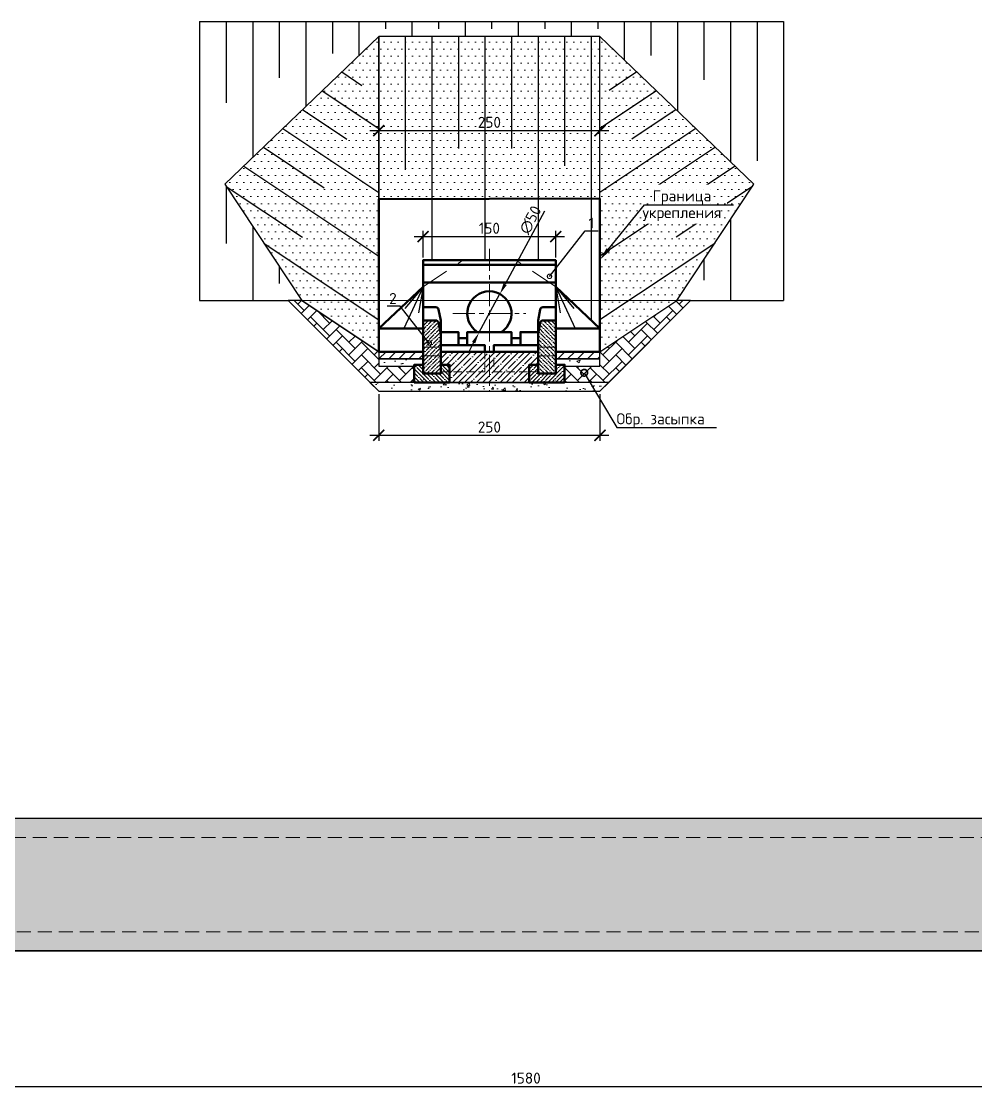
# Model space of a CAD drawing. Header units: millimetres. Extents: x -3202496 to 4385296, y -544754 to -321270.
# Drawn here: x 545174 to 555958, y -466672 to -454567 of the extents above; entities that cross this region are included whole.
import ezdxf
from ezdxf import colors
from ezdxf.entities.mleader import LeaderData, LeaderLine
from ezdxf.math import Vec2, Vec3

# ---------------------------------------------------------------- set-up
doc = ezdxf.new("R2010")
doc.units = ezdxf.units.MM
doc.header["$PDSIZE"] = 1
doc.linetypes.add('CENTER', pattern=[16, 10, -2, 2, -2])
doc.linetypes.add('HIDDEN', pattern=[9.525, 6.35, -3.175])
doc.layers.get('0').update_dxf_attribs({"lineweight": 0})
doc.layers.get('Defpoints').update_dxf_attribs({"color": 3})
for name, color, linetype, lineweight in [('ГП_искусств сооруж-я_второстепенные', 7, 'Continuous', 25), ('ГП_искусств сооруж-я_выноски', 7, 'Continuous', 15), ('ГП_искусств сооруж-я_невидимые', 7, 'HIDDEN', 18), ('ГП_искусств сооруж-я_оси', 7, 'CENTER', 13), ('ГП_искусств сооруж-я_основная конструкция', 7, 'Continuous', 50), ('ГП_искусств сооруж-я_основная конструкция 0.3мм', 7, 'Continuous', 30), ('ГП_искусств сооруж-я_размеры', 7, 'Continuous', 15), ('ГП_искусств сооруж-я_штриховка', 7, 'Continuous', 9)]:
    doc.layers.add(name, color=color, linetype=linetype, lineweight=lineweight)
doc.layers.add('ГП_искусств сооруж-я_Откос', color=7, linetype='Continuous')
doc.layers.add('помощь', color=1, linetype='Continuous', lineweight=0, plot=False)
doc.styles.add('ISOCPEUR', font='isocpeur.ttf')
doc.dimstyles.new('SPDS-ISOCUP', dxfattribs={"dimscale": 10, "dimtxt": 2.5, "dimasz": 2.5, "dimexe": 1.25, "dimexo": 0.625, "dimtad": 1, "dimdec": 0, "dimrnd": 0.001, "dimtxsty": 'ISOCPEUR', "dimblk": 'ARCHTICK', "dimcen": 2.5, "dimdle": 2, "dimadec": 0, "dimazin": 2, "dimtfac": 0.75, "dimtdec": 0, "dimtmove": 1, "dimatfit": 3, "dimfxl": 1, "dimtolj": 1, "dimarcsym": 1})

# ---------------------------------------------------------------- blocks, each defined once
blk = doc.blocks.new('_DotSmall')
at = {"color": 0, "linetype": 'ByBlock', "lineweight": 80, "const_width": 0.5}
blk.add_lwpolyline([(-0.0625, 0, 1), (0.0625, 0, 1)], format="xyb", close=True, dxfattribs=at)
blk = doc.blocks.new('_ArchTick')
at = {"color": 0, "linetype": 'ByBlock', "lineweight": 30, "const_width": 0.15}
blk.add_lwpolyline([(-0.5, -0.5), (0.5, 0.5)], dxfattribs=at)
blk = doc.blocks.new('*D151')
at = {"layer": 'Defpoints', "color": 0, "ltscale": 10, "transparency": 16777216}
for p in [(542977, -465072), (558777, -465072), (558777, -466603)]:
    blk.add_point(p, dxfattribs=at)
at = {"layer": 'ГП_искусств сооруж-я_размеры', "color": 0, "lineweight": -2, "ltscale": 10, "transparency": 16777216}
for p, q in [((542977, -465103), (542977, -466666)), ((558777, -465103), (558777, -466666)), ((542877, -466603), (558877, -466603))]:
    blk.add_line(p, q, dxfattribs=at)
at = {"layer": 'ГП_искусств сооруж-я_размеры', "color": 0, "lineweight": -2, "ltscale": 10, "transparency": 16777216, "xscale": 125, "yscale": 125, "zscale": 125, "rotation": 180}
blk.add_blockref('_ArchTick', (542977, -466603), dxfattribs=at)
at = {"layer": 'ГП_искусств сооруж-я_размеры', "color": 0, "lineweight": -2, "ltscale": 10, "transparency": 16777216, "xscale": 125, "yscale": 125, "zscale": 125}
blk.add_blockref('_ArchTick', (558777, -466603), dxfattribs=at)
at = {"layer": 'ГП_искусств сооруж-я_размеры', "color": 0, "ltscale": 10, "transparency": 16777216, "insert": (550877, -466509), "char_height": 125, "attachment_point": 5, "style": 'ISOCPEUR', "bg_fill": 3, "box_fill_scale": 1.1, "bg_fill_color": 9, "bg_fill_true_color": 13158600, "bg_fill_transparency": 0}
blk.add_mtext('\\A1;1580', dxfattribs=at)
blk = doc.blocks.new('*D152')
at = {"layer": 'Defpoints', "color": 0, "ltscale": 10, "transparency": 16777216}
for p in [(558777, -463572), (559102, -463572), (543977, -465072)]:
    blk.add_point(p, dxfattribs=at)
at = {"layer": 'ГП_искусств сооруж-я_размеры', "color": 0, "lineweight": -2, "ltscale": 10, "transparency": 16777216}
for p, q in [((559102, -465172), (559102, -463472)), ((558808, -463572), (559165, -463572)), ((544008, -465072), (559165, -465072))]:
    blk.add_line(p, q, dxfattribs=at)
at = {"layer": 'ГП_искусств сооруж-я_размеры', "color": 0, "lineweight": -2, "ltscale": 10, "transparency": 16777216, "xscale": 125, "yscale": 125, "zscale": 125}
for p, rotation in [((559102, -463572), 90), ((559102, -465072), 270)]:
    blk.add_blockref('_ArchTick', p, dxfattribs=dict(at, rotation=rotation))
at = {"layer": 'ГП_искусств сооруж-я_размеры', "color": 0, "ltscale": 10, "transparency": 16777216, "insert": (559008, -464322), "char_height": 125, "attachment_point": 5, "rotation": 90, "style": 'ISOCPEUR', "bg_fill": 3, "box_fill_scale": 1.1, "bg_fill_color": 9, "bg_fill_true_color": 13158600, "bg_fill_transparency": 0}
blk.add_mtext('\\A1;150', dxfattribs=at)
blk = doc.blocks.new('11321')
at = {"layer": 'ГП_искусств сооруж-я_штриховка'}
h = blk.add_hatch(dxfattribs=at)
h.set_pattern_fill('ANSI36', color=256, scale=10, angle=90, style=0)
edge = h.paths.add_edge_path()
edge.add_line((-100, 550), (-75, 676))
edge.add_arc((-45, 670), 30, 90, 168.6901, ccw=False)
edge.add_line((-45, 700), (100, 700))
edge.add_line((100, 700), (100, 670))
edge.add_line((100, 670), (100, 550))
edge.add_line((100, 550), (100, 100))
edge.add_line((100, 100), (-100, 100))
edge.add_line((-100, 100), (-100, 550))
h = blk.add_hatch(dxfattribs=at)
h.set_pattern_fill('ANSI35', color=256, scale=10, style=0)
h.set_pattern_definition([(45, (-173910.785, -119788.98), (-44.90128, 44.90128), []), (45, (-173865.883, -119788.98), (-44.90128, 44.90128), [79.375, -15.875, 0, -15.875])])
h.paths.add_polyline_path([(200, 0), (200, 100), (200, 200), (100, 200), (100, 100), (-100, 100), (-100, 200), (-200, 200), (-200, 100), (-200, 0), (-100, 0), (100, 0)])
at = {"layer": 'ГП_искусств сооруж-я_основная конструкция', "ltscale": 10}
blk.add_lwpolyline([(-100, 550), (-75, 676, -0.357511), (-45, 700), (100, 700), (100, 670), (100, 550), (100, 100), (-100, 100)], format="xyb", close=True, dxfattribs=at)
blk.add_lwpolyline([(-100, 100), (-100, 200), (-200, 200), (-200, 100), (-200, 0), (-100, 0), (100, 0), (200, 0), (200, 100), (200, 200), (100, 200), (100, 100), (-100, 100)], close=True, dxfattribs=at)
at = {"layer": 'помощь', "ltscale": 10}
for points in [[(100, 400), (-100, 400)], [(100, 300), (-100, 300)]]:
    blk.add_lwpolyline(points, dxfattribs=at)
blk = doc.blocks.new('*D157')
at = {"layer": 'Defpoints', "color": 0, "ltscale": 10, "transparency": 16777216}
for p in [(551213, -456998), (549713, -457267), (551213, -457267)]:
    blk.add_point(p, dxfattribs=at)
at = {"layer": 'ГП_искусств сооруж-я_размеры', "color": 0, "lineweight": -2, "ltscale": 10, "transparency": 16777216}
for p, q in [((549713, -457236), (549713, -456935)), ((551213, -457236), (551213, -456935)), ((549613, -456998), (551313, -456998))]:
    blk.add_line(p, q, dxfattribs=at)
at = {"layer": 'ГП_искусств сооруж-я_размеры', "color": 0, "lineweight": -2, "ltscale": 10, "transparency": 16777216, "xscale": 125, "yscale": 125, "zscale": 125, "rotation": 180}
blk.add_blockref('_ArchTick', (549713, -456998), dxfattribs=at)
at = {"layer": 'ГП_искусств сооруж-я_размеры', "color": 0, "lineweight": -2, "ltscale": 10, "transparency": 16777216, "xscale": 125, "yscale": 125, "zscale": 125}
blk.add_blockref('_ArchTick', (551213, -456998), dxfattribs=at)
at = {"layer": 'ГП_искусств сооруж-я_размеры', "color": 0, "ltscale": 10, "transparency": 16777216, "insert": (550463, -456904), "char_height": 125, "attachment_point": 5, "style": 'ISOCPEUR', "bg_fill": 3, "box_fill_scale": 1.1, "bg_fill_color": 9, "bg_fill_true_color": 13158600, "bg_fill_transparency": 0}
blk.add_mtext('\\A1;150', dxfattribs=at)
blk = doc.blocks.new('*D158')
at = {"layer": 'Defpoints', "color": 0, "ltscale": 10, "transparency": 16777216}
for p in [(550582, -457647), (550344, -458087)]:
    blk.add_point(p, dxfattribs=at)
at = {"layer": 'ГП_искусств сооруж-я_выноски', "color": 0, "lineweight": -2, "ltscale": 10, "transparency": 16777216}
for p, q in [((551086, -456711), (550641, -457537)), ((550344, -458087), (550582, -457647)), ((550285, -458197), (550226, -458307))]:
    blk.add_line(p, q, dxfattribs=at)
at = {"layer": 'ГП_искусств сооруж-я_выноски', "color": 0, "ltscale": 10, "transparency": 16777216}
for points in [[(550623, -457527), (550659, -457547), (550582, -457647)], [(550267, -458187), (550303, -458207), (550344, -458087)]]:
    blk.add_solid(points, dxfattribs=at)
at = {"layer": 'ГП_искусств сооруж-я_выноски', "color": 0, "ltscale": 10, "transparency": 16777216, "insert": (550927, -456810), "char_height": 125, "attachment_point": 5, "rotation": 61.6576, "style": 'ISOCPEUR', "bg_fill": 3, "box_fill_scale": 1.1, "bg_fill_color": 9, "bg_fill_true_color": 13158600, "bg_fill_transparency": 0}
blk.add_mtext('\\A1;∅50', dxfattribs=at)
blk = doc.blocks.new('*D159')
at = {"layer": 'Defpoints', "color": 0, "ltscale": 10, "transparency": 16777216}
for p in [(551713, -455801), (549213, -456574), (551713, -457062)]:
    blk.add_point(p, dxfattribs=at)
at = {"layer": 'ГП_искусств сооруж-я_размеры', "color": 0, "lineweight": -2, "ltscale": 10, "transparency": 16777216}
for p, q in [((549213, -456543), (549213, -455739)), ((551713, -457031), (551713, -455739)), ((549113, -455801), (551813, -455801))]:
    blk.add_line(p, q, dxfattribs=at)
at = {"layer": 'ГП_искусств сооруж-я_размеры', "color": 0, "lineweight": -2, "ltscale": 10, "transparency": 16777216, "xscale": 125, "yscale": 125, "zscale": 125, "rotation": 180}
blk.add_blockref('_ArchTick', (549213, -455801), dxfattribs=at)
at = {"layer": 'ГП_искусств сооруж-я_размеры', "color": 0, "lineweight": -2, "ltscale": 10, "transparency": 16777216, "xscale": 125, "yscale": 125, "zscale": 125}
blk.add_blockref('_ArchTick', (551713, -455801), dxfattribs=at)
at = {"layer": 'ГП_искусств сооруж-я_размеры', "color": 0, "ltscale": 10, "transparency": 16777216, "insert": (550463, -455707), "char_height": 125, "attachment_point": 5, "style": 'ISOCPEUR', "bg_fill": 3, "box_fill_scale": 1.1, "bg_fill_color": 9, "bg_fill_true_color": 13158600, "bg_fill_transparency": 0}
blk.add_mtext('\\A1;250', dxfattribs=at)
blk = doc.blocks.new('*D165')
at = {"layer": 'Defpoints', "color": 0, "ltscale": 50, "transparency": 16777216}
for p in [(549213, -458747), (551713, -458747), (551713, -459244)]:
    blk.add_point(p, dxfattribs=at)
at = {"layer": 'ГП_искусств сооруж-я_размеры', "color": 0, "lineweight": -2, "ltscale": 50, "transparency": 16777216}
for p, q in [((549213, -458778), (549213, -459307)), ((551713, -458778), (551713, -459307)), ((549113, -459244), (551813, -459244))]:
    blk.add_line(p, q, dxfattribs=at)
at = {"layer": 'ГП_искусств сооруж-я_размеры', "color": 0, "lineweight": -2, "ltscale": 50, "transparency": 16777216, "xscale": 125, "yscale": 125, "zscale": 125, "rotation": 180}
blk.add_blockref('_ArchTick', (549213, -459244), dxfattribs=at)
at = {"layer": 'ГП_искусств сооруж-я_размеры', "color": 0, "lineweight": -2, "ltscale": 50, "transparency": 16777216, "xscale": 125, "yscale": 125, "zscale": 125}
blk.add_blockref('_ArchTick', (551713, -459244), dxfattribs=at)
at = {"layer": 'ГП_искусств сооруж-я_размеры', "color": 0, "ltscale": 50, "transparency": 16777216, "insert": (550463, -459151), "char_height": 125, "attachment_point": 5, "style": 'ISOCPEUR'}
blk.add_mtext('\\A1;250', dxfattribs=at)
blk = doc.blocks.new('*U177', base_point=(549213, -460787))
at = {"layer": 'ГП_искусств сооруж-я_Откос', "color": 0, "linetype": 'ByBlock', "lineweight": -2}
for p, q in [((549213, -460787), (549213, -464087)), ((549513, -460787), (549513, -462296)), ((549813, -460787), (549813, -463317)), ((550113, -460787), (550113, -462052)), ((550413, -460787), (550413, -463317)), ((550713, -460787), (550713, -462052)), ((551013, -460787), (551013, -463317)), ((551313, -460787), (551313, -462249)), ((551613, -460787), (551613, -463993))]:
    blk.add_line(p, q, dxfattribs=at)

msp = doc.modelspace()

# ---------------------------------------------------------------- hatches: boundary and pattern name
at = {"layer": 'ГП_искусств сооруж-я_штриховка', "ltscale": 50}
h = msp.add_hatch(dxfattribs=at)
h.set_pattern_fill('ANSI35', color=256, scale=15)
h.set_pattern_definition([(45, (-1383470.235, 919260.2), (-67.351921, 67.351921), []), (45, (-1383402.88, 919260.2), (-67.351921, 67.351921), [119.0625, -23.8125, 0, -23.8125])])
h.paths.add_polyline_path([(551013.06, -458301.77), (549913.06, -458301.77), (549913.06, -458446.77), (550013.06, -458446.77), (550013.06, -458646.77), (550913.06, -458646.77), (550913.06, -458446.77), (551013.06, -458446.77)])
at = {"layer": 'ГП_искусств сооруж-я_штриховка', "ltscale": 10}
h = msp.add_hatch(dxfattribs=at)
h.set_pattern_fill('AR-CONC', color=256, scale=2)
h.set_pattern_definition([(50, (0, 6050.38), (364.36934, -31.87817), [38.1, -419.1]), (355, (0, 6050.4), (-70.48684, 382.1137), [30.48, -335.28117]), (100.451445, (30.36, 6047.73), (293.8825, 350.2355), [32.38002, -356.18049]), (46.1842, (0, 6152), (542.15808, -84.08466), [57.15, -628.65]), (96.63556, (45.2, 6145), (474.80827, 494.85225), [48.57005, -534.2712]), (351.18415, (0, 6152), (474.80827, 494.85225), [45.71993, -502.91946]), (21, (50.8, 6126.58), (303.22878, -204.5304), [38.1, -419.1]), (326, (50.8, 6126.6), (123.60406, 368.37593), [30.48, -335.28]), (71.451445, (76.07, 6109.54), (426.83284, 163.84554), [32.38002, -356.17988]), (37.5, (0, 6050.38), (6.177207, 169.110078), [0, -331.216, 0, -340.36, 0, -336.55]), (7.5, (0, 6050.38), (133.639325, 200.36115), [0, -194.056, 0, -323.596, 0, -128.27]), (327.5, (-113.28, 6050.38), (271.18119, -11.457488), [0, -127, 0, -396.24, 0, -525.78]), (317.5, (-164.08, 6050.38), (296.25836, 50.85298), [0, -165.1, 0, -263.144, 0, -373.38])])
h.paths.add_polyline_path([(549713.06, -458381.23), (549213.06, -458381.23), (549213.06, -458461.23), (549613.06, -458461.23), (549613.06, -458446.77), (549713.06, -458446.77)])
h.paths.add_polyline_path([(551713.06, -458381.23), (551213.06, -458381.23), (551213.06, -458446.77), (551313.06, -458446.77), (551313.06, -458461.23), (551713.06, -458461.23)])
h = msp.add_hatch(dxfattribs=at)
h.set_pattern_fill('AR-CONC', color=256, scale=1.5)
h.set_pattern_definition([(50, (549393.06, -458626.77), (273.277, -23.909), [28.575, -314.325]), (355, (549393.06, -458626.77), (-52.865, 286.585), [22.86, -251.46]), (100.451, (549415.83, -458628.77), (220.412, 262.677), [24.285, -267.135]), (46.184, (549393.06, -458550.57), (406.62, -63.063), [42.86, -471.49]), (96.636, (549426.94, -458555.83), (356.106, 371.14), [36.43, -400.703]), (351.184, (549393.06, -458550.57), (356.106, 371.14), [34.29, -377.19]), (21, (549431.16, -458569.62), (227.422, -153.398), [28.575, -314.325]), (326, (549431.16, -458569.62), (92.703, 276.282), [22.86, -251.46]), (71.451, (549450.1, -458582.4), (320.125, 122.884), [24.285, -267.135]), (37.5, (549393.06, -458626.775), (4.633, 126.8326), [0, -248.412, 0, -255.27, 0, -252.4125]), (7.5, (549393.06, -458626.77), (100.2295, 150.271), [0, -145.542, 0, -242.697, 0, -96.2025]), (327.5, (549308.09, -458626.77), (203.386, -8.593), [0, -95.25, 0, -297.18, 0, -394.335]), (317.5, (549270, -458626.77), (222.194, 38.14), [0, -123.825, 0, -197.358, 0, -280.035])])
h.paths.add_polyline_path([(549113.11, -458646.77), (549213.06, -458746.77), (551713.06, -458746.77), (551813, -458646.77)])
at = {"layer": 'ГП_искусств сооруж-я_штриховка', "ltscale": 1000}
h = msp.add_hatch(dxfattribs=at)
h.set_pattern_fill('GRAVEL', color=256, scale=25, angle=360, style=0)
h.set_pattern_definition([(228.0127875, (-840363.47, -2380524.88), (-5080.0000004, -5714.9999996), [85.43036, -8457.62091]), (184.969741, (-840420.62, -2380588.382), (7619.999997, 635.00003617), [146.60118, -14513.51222]), (132.5104471, (-840566.67, -2380601.082), (6350.0000027, -6984.99999756), [103.37038, -10233.6807]), (267.273689, (-840814.32, -2380759.832), (635.00000133, 12699.99999993), [133.50113, -13216.60936]), (292.8336542, (-840820.67, -2380893.182), (-3175.00000027, 7619.9999999), [130.90842, -12959.95194]), (357.273689, (-840769.87, -2381013.832), (-12699.99999993, 635.00000133), [133.50113, -13216.60936]), (37.6942405, (-840636.52, -2381020.182), (-8254.99999963, -6350.00000048), [176.54841, -17478.27883]), (72.2553284, (-840496.82, -2380912.232), (4445.0000012, 13969.99999962), [166.67988, -16501.31415]), (121.4295656, (-840446.02, -2380753.482), (-5080.00000072, 8254.99999956), [133.95325, -13261.38642]), (175.2363583, (-840515.87, -2380639.18), (6984.9999999, -635.0000011), [152.92832, -7493.48424]), (222.3974378, (-840668.27, -2380626.482), (-7619.99999976, -6985.00000027), [197.76948, -19579.19313]), (138.8140748, (-840185.67, -2380766.18), (-4444.9999997, 3810.0000003), [67.50113, -6682.64146]), (171.4692344, (-840236.47, -2380721.732), (8255.00000022, -1269.99999856), [128.4205, -12713.65975]), (225, (-840363.47, -2380702.7), (-3e-13, -635), [89.80234, -808.22328]), (203.1985905, (-840407.92, -2380626.48), (3175, 1269.9999998), [48.36033, -4787.6556]), (291.8014095, (-840452.37, -2380645.53), (-635, 1905), [68.3914, -3351.18825]), (30.9637565, (-840426.97, -2380709.03), (1905, 1270), [111.07991, -3591.57454]), (161.565051, (-840331.72, -2380651.88), (1270, -635), [80.32178, -1927.72453]), (16.3895403, (-840820.67, -2380645.532), (6350, 1905), [112.522, -11139.70667]), (70.346176, (-840712.72, -2380613.78), (-2540.0000002, -6984.9999999), [94.39973, -9345.55392]), (293.1985905, (-840331.72, -2380524.88), (-1269.9999998, 3175), [96.72003, -4739.2959]), (343.6104597, (-840293.62, -2380613.782), (-6350.00000013, 1904.99999956), [112.522, -11139.70667]), (339.4439548, (-840820.67, -2381039.23), (-3175, 1270), [108.5088, -5316.93358]), (294.7751406, (-840719.07, -2381077.33), (-3175.0000038, 6984.9999983), [90.91803, -9000.89835]), (66.8014095, (-840325.37, -2381159.88), (1269.9999998, 3175), [96.72003, -4739.2959]), (17.3540246, (-840287.27, -2381070.982), (-8254.99999984, -2540.00000053), [106.44568, -10538.094]), (69.4439548, (-840636.52, -2381159.88), (-1270, -3175), [54.2544, -5371.18798]), (101.3099325, (-840363.47, -2381159.88), (-635, 2540), [32.37865, -3205.49874]), (165.9637565, (-840369.82, -2381128.13), (1905, -635), [130.90842, -2487.26365]), (186.009006, (-840496.82, -2381096.382), (6349.99999997, 635.00000033), [121.31675, -12010.34122]), (303.6900675, (-840426.97, -2380766.18), (-635, 1270), [91.58097, -2197.94409]), (353.1572266, (-840376.17, -2380842.382), (10795.00000007, -1269.99999943), [159.88919, -15829.00227]), (60.945396, (-840217.42, -2380861.43), (-2540, -4445), [65.37706, -6472.34808]), (90, (-840185.7, -2380804.3), (-635, 635), [38.1, -596.9]), (120.2564372, (-840509.52, -2381077.33), (2539.9999997, -4445.0000002), [88.21674, -8733.4852]), (48.0127875, (-840553.97, -2381001.13), (5080.0000004, 5714.9999996), [170.86072, -8372.19055]), (360, (-840439.7, -2380874.13), (635, 635), [165.1, -469.9]), (325.3048465, (-840274.57, -2380874.13), (6350.0000024, -4444.99999656), [100.40239, -9939.82918]), (254.054604, (-840192.02, -2380931.28), (-635, -2540), [92.45727, -4530.41251]), (207.6459754, (-840217.42, -2381020.182), (-12065.00000044, -6349.99999916), [150.53627, -14903.1161]), (175.4260787, (-840350.77, -2381090.032), (-8255, 635), [159.25736, -15766.46161])])
h.paths.add_polyline_path([(542976.92, -465072.04), (542976.92, -463572.04), (558776.92, -463572.04), (558776.92, -465072.04)])

# ---------------------------------------------------------------- linework, layer by layer
at = {"layer": 'ГП_искусств сооруж-я_второстепенные', "ltscale": 10}
for points in [[(549213.06, -456574.4), (549213.06, -454736.77)], [(551713.06, -456566.77), (551713.06, -454736.77)], [(548343.06, -457721.23), (548188.06, -457721.23), (549213.06, -458746.77), (551713.06, -458746.77), (552738.06, -457721.23), (552583.06, -457721.23)], [(549713.06, -458301.23), (549213.06, -458301.23), (548343.06, -457721.23)], [(551213.06, -458301.23), (551713.06, -458301.23), (552583.06, -457721.23)], [(549716.6, -458616.77), (549713.06, -458616.43)], [(551209.51, -458616.77), (551213.06, -458616.43)]]:
    msp.add_lwpolyline(points, dxfattribs=at)
for points in [[(549713.06, -458301.23), (549213.06, -458301.23), (549213.06, -458381.23), (549713.06, -458381.23)], [(551713.06, -458301.23), (551213.06, -458301.23), (551213.06, -458381.23), (551713.06, -458381.23)], [(549713.06, -458381.23), (549213.06, -458381.23), (549213.06, -458461.23), (549613.06, -458461.23), (549613.06, -458446.77), (549713.06, -458446.77)], [(551713.06, -458381.23), (551213.06, -458381.23), (551213.06, -458446.77), (551313.06, -458446.77), (551313.06, -458461.23), (551713.06, -458461.23)], [(549113.11, -458646.77), (549213.06, -458746.77), (551713.06, -458746.77), (551813, -458646.77)]]:
    msp.add_lwpolyline(points, close=True, dxfattribs=at)
at = {"layer": 'ГП_искусств сооруж-я_выноски'}
for points in [[(549213.06, -458301.23), (548343.06, -457721.23)], [(552738.06, -457721.23), (551813, -458646.77)]]:
    msp.add_lwpolyline(points, dxfattribs=at)
at = {"layer": 'ГП_искусств сооруж-я_невидимые', "ltscale": 50}
for points in [[(549713.06, -457566.77), (550163.06, -457266.77)], [(551213.06, -457566.77), (550763.06, -457266.77)]]:
    msp.add_lwpolyline(points, dxfattribs=at)
at = {"layer": 'ГП_искусств сооруж-я_невидимые', "ltscale": 25, "elevation": 0.01}
msp.add_lwpolyline([(542976.92, -464854.34), (558559.23, -464854.34), (558559.23, -463789.73), (542976.92, -463789.73)], dxfattribs=at)
at = {"layer": 'ГП_искусств сооруж-я_оси', "ltscale": 25}
msp.add_lwpolyline([(550463.06, -457135.13), (550463.06, -458746.77)], dxfattribs=at)
at = {"layer": 'ГП_искусств сооруж-я_основная конструкция', "ltscale": 10}
for points in [[(549213.06, -456574.4), (549213.06, -458036.77)], [(551713.06, -456566.77), (551713.06, -458036.77)], [(549713.06, -457566.77), (549213.06, -458036.77)], [(551213.06, -457566.77), (551713.06, -458036.77)], [(550113.06, -458226.77), (550113.06, -458076.77), (549913.06, -458076.77)], [(550113.06, -458146.77), (550213.06, -458146.77)], [(550713.06, -458146.77), (550813.06, -458146.77)], [(549913.06, -458301.77), (551013.06, -458301.77)]]:
    msp.add_lwpolyline(points, dxfattribs=at)
at = {"layer": 'ГП_искусств сооруж-я_основная конструкция', "ltscale": 50}
for points in [[(551213.06, -458074.26), (551213.06, -457266.77), (549713.06, -457266.77), (549713.06, -458142.4)], [(549713.06, -457316.77), (551213.06, -457316.77)], [(549713.06, -457516.77), (551213.06, -457516.77)]]:
    msp.add_lwpolyline(points, dxfattribs=at)
at = {"layer": 'ГП_искусств сооруж-я_основная конструкция', "ltscale": 10}
for points in [[(549913.06, -458096.77), (549913.06, -457946.77), (549887.88, -457820.89, 0.35751077), (549858.46, -457796.77), (549713.06, -457796.77), (549713.06, -457826.77), (549713.06, -457946.77)], [(551013.06, -458096.77), (551013.06, -457946.77), (551038.23, -457820.89, -0.35751077), (551067.65, -457796.77), (551213.06, -457796.77), (551213.06, -457826.77), (551213.06, -457946.77)]]:
    msp.add_lwpolyline(points, format="xyb", dxfattribs=at)
for points in [[(549213.06, -458036.77), (549713.06, -458036.77), (549713.06, -458301.23), (549213.06, -458301.23)], [(551713.06, -458036.77), (551213.06, -458036.77), (551213.06, -458301.23), (551713.06, -458301.23)]]:
    msp.add_lwpolyline(points, close=True, dxfattribs=at)
at = {"layer": 'ГП_искусств сооруж-я_основная конструкция', "ltscale": 50}
msp.add_arc((550463.06, -457866.77), 250, 302.85988, 237.14012, dxfattribs=at)
at = {"layer": 'ГП_искусств сооруж-я_основная конструкция 0.3мм'}
msp.add_lwpolyline([(551013.06, -458301.77), (549913.06, -458301.77), (549913.06, -458446.77), (550013.06, -458446.77), (550013.06, -458646.77), (550913.06, -458646.77), (550913.06, -458446.77), (551013.06, -458446.77)], close=True, dxfattribs=at)
at = {"layer": 'ГП_искусств сооруж-я_Откос'}
for p, q in [((548794.96, -455138.05), (549022, -455289.42)), ((552131.15, -455138.05), (551816.46, -455347.85)), ((548351.59, -455563.58), (548852.53, -455897.55)), ((552574.52, -455563.58), (552073.58, -455897.55)), ((547908.22, -455989.12), (548595.42, -456447.25)), ((553017.89, -455989.12), (552330.7, -456447.25)), ((553239.57, -456201.88), (551713.06, -457219.56)), ((547488.86, -456430.65), (548350.96, -457005.38)), ((553437.25, -456430.65), (552575.15, -457005.38))]:
    msp.add_line(p, q, dxfattribs=at)
at = {"layer": 'ГП_искусств сооруж-я_Откос', "ltscale": 10}
for points in [[(547188.06, -454566.77), (553788.06, -454566.77)], [(547188.06, -454566.77), (547188.06, -457721.23)], [(547488.06, -454566.77), (547488.06, -455485.52)], [(547788.06, -454566.77), (547788.06, -456104.45)], [(548088.06, -454566.77), (548088.06, -455204.9)], [(548388.06, -454566.77), (548388.06, -455528.59)], [(548688.06, -454566.77), (548688.06, -454929.9)], [(548988.06, -454566.77), (548988.06, -454952.72)], [(549288.06, -454566.77), (549288.06, -454651.77)], [(549588.06, -454566.77), (549588.06, -454736.77)], [(549888.06, -454566.77), (549888.06, -454651.77)], [(550188.06, -454566.77), (550188.06, -454736.77)], [(550488.06, -454566.77), (550488.06, -454651.77)], [(550788.06, -454566.77), (550788.06, -454736.77)], [(551088.06, -454566.77), (551088.06, -454651.77)], [(551388.06, -454566.77), (551388.06, -454736.77)], [(551688.06, -454566.77), (551688.06, -454651.77)], [(551988.06, -454566.77), (551988.06, -455000.71)], [(552288.06, -454566.77), (552288.06, -454952.82)], [(552588.06, -454566.77), (552588.06, -455576.57)], [(552888.06, -454566.77), (552888.06, -455227.82)], [(553188.06, -454566.77), (553188.06, -456152.44)], [(553488.06, -454566.77), (553488.06, -456144)], [(553788.06, -454566.77), (553788.06, -457721.23)], [(547488.06, -456429.44), (547488.06, -457075.33)], [(547788.06, -456882.7), (547788.06, -457721.23)], [(548088.06, -457335.96), (548088.06, -457528.59)], [(549713.06, -457566.77), (549495.31, -458036.77)], [(549713.06, -457566.77), (549509.11, -457810.16)], [(549713.06, -457566.77), (549663.13, -457858.25)], [(551213.06, -457566.77), (551430.8, -458036.77)], [(551213.06, -457566.77), (551417.01, -457810.16)], [(551213.06, -457566.77), (551262.98, -457858.25)], [(552588.06, -457713.67), (552588.06, -457721.23)]]:
    msp.add_lwpolyline(points, dxfattribs=at)
at = {"layer": 'ГП_искусств сооруж-я_Откос'}
msp.add_lwpolyline([(551713.06, -458301.23), (552583.06, -457721.23), (553453.06, -456406.77), (551713.06, -454736.77), (549213.06, -454736.77), (547473.06, -456406.77), (548343.06, -457721.23), (549213.06, -458301.23)], dxfattribs=at)
at = {"layer": 'ГП_искусств сооруж-я_Откос', "ltscale": 50}
msp.add_lwpolyline([(542976.92, -465072.04), (542976.92, -463572.04), (558776.92, -463572.04), (558776.92, -465072.04)], close=True, dxfattribs=at)
at = {"layer": 'помощь', "ltscale": 10}
msp.add_lwpolyline([(549213.06, -454736.77), (551713.06, -454736.77)], dxfattribs=at)

# ---------------------------------------------------------------- block references
at = {"layer": 'ГП_искусств сооруж-я_основная конструкция', "ltscale": 10, "xscale": -1}
msp.add_blockref('11321', (549813.06, -458646.77), dxfattribs=at)
at = {"layer": 'ГП_искусств сооруж-я_основная конструкция', "ltscale": 10}
msp.add_blockref('11321', (551113.06, -458646.77), dxfattribs=at)

# ---------------------------------------------------------------- dimensions: what is measured, and where the dimension line sits
at = {"layer": 'ГП_искусств сооруж-я_размеры', "ltscale": 50}
dim = msp.add_linear_dim(base=(551713.06, -459244.46), p1=(549213.06, -458746.77), p2=(551713.06, -458746.77), dimstyle='SPDS-ISOCUP', override={"dimscale": 50, "dimlfac": 0.1}, dxfattribs=at)
dim.commit()
dim.dimension.update_dxf_attribs({"geometry": '*D165', "text_midpoint": (550463.06, -459150.71)})

# ---------------------------------------------------------------- leaders
at = {"layer": 'ГП_искусств сооруж-я_выноски', "linetype": 'Continuous', "ltscale": 10}
ml = msp.add_multileader_mtext('Standard', dxfattribs=at)
ml.set_content('1', color=256, style='ISOCPEUR')
ml.set_leader_properties()
ml.set_arrow_properties(name='DOTSMALL')
ml.build(insert=Vec2(0, 0))
ml.multileader.update_dxf_attribs({"text_left_attachment_type": 6, "text_right_attachment_type": 6, "dogleg_length": 1, "arrow_head_size": 100, "scale": 50})
ctx = ml.context
ctx.base_point, ctx.scale, ctx.char_height, ctx.arrow_head_size, ctx.landing_gap_size, ctx.plane_origin = Vec3(551596.94, -456932.19), 50, 125, 100, 0, Vec3(551174.22, -456780.99)
ctx.left_attachment, ctx.right_attachment, ctx.text_align_type = 6, 6, 1
notes = []
notes.append((ctx, [(1, (1, 1, 0), (551546.94, -456932.19), (1, 0), 50, [(0, [(551142.58, -457448.31)], 0, [])])]))
ctx.mtext.insert, ctx.mtext.defined_height, ctx.mtext.alignment, ctx.mtext.line_spacing_factor, ctx.mtext.flow_direction = Vec3(551615.69, -456782.19), 104.19, 2, 0.908571, 5
ml = msp.add_multileader_mtext('Standard', dxfattribs=at)
ml.set_content('2', color=256, style='ISOCPEUR')
ml.set_leader_properties()
ml.set_arrow_properties(name='DOTSMALL')
ml.build(insert=Vec2(0, 0))
ml.multileader.update_dxf_attribs({"text_left_attachment_type": 6, "text_right_attachment_type": 6, "dogleg_length": 1, "arrow_head_size": 100, "scale": 50})
ctx = ml.context
ctx.base_point, ctx.scale, ctx.char_height, ctx.arrow_head_size, ctx.landing_gap_size, ctx.plane_origin = Vec3(549341.71, -457785.49), 50, 125, 100, 0, Vec3(549751.89, -457534.05)
ctx.left_attachment, ctx.right_attachment, ctx.text_align_type = 6, 6, 1
notes.append((ctx, [(1, (1, 1, 0), (549454.21, -457785.49), (-1, 0), 50, [(0, [(549783.53, -458201.37)], 0, [])])]))
ctx.mtext.insert, ctx.mtext.defined_height, ctx.mtext.alignment, ctx.mtext.line_spacing_factor, ctx.mtext.flow_direction = Vec3(549372.96, -457635.49), 104.19, 2, 0.908571, 5
ml = msp.add_multileader_mtext('Standard', dxfattribs=at)
ml.set_content('Обр. засыпка', color=256, style='ISOCPEUR')
ml.set_leader_properties()
ml.set_arrow_properties(name='DOTSMALL')
ml.build(insert=Vec2(0, 0))
ml.multileader.update_dxf_attribs({"text_left_attachment_type": 6, "text_right_attachment_type": 6, "dogleg_length": 0, "arrow_head_size": 150, "scale": 50})
ctx = ml.context
ctx.base_point, ctx.scale, ctx.char_height, ctx.arrow_head_size, ctx.landing_gap_size, ctx.plane_origin = Vec3(551902.26, -459157.7), 50, 125, 150, 0, Vec3(555550.56, -458286.06)
ctx.left_attachment, ctx.right_attachment, ctx.text_align_type = 6, 6, 1
notes.append((ctx, [(0, (1, 1, 0), (551902.26, -459157.7), (1, 0), 0, [(0, [(551535.16, -458537.48)], 0, [])])]))
ctx.mtext.insert, ctx.mtext.alignment, ctx.mtext.line_spacing_factor, ctx.mtext.flow_direction = Vec3(552399.14, -458995.2), 2, 0.908571, 5
ml = msp.add_multileader_mtext('Standard', dxfattribs=at)
ml.set_content('Гравийно-песчаная смесь', color=256, style='ISOCPEUR')
ml.set_leader_properties()
ml.set_arrow_properties(name='DOTSMALL')
ml.build(insert=Vec2(0, 0))
ml.multileader.update_dxf_attribs({"text_left_attachment_type": 6, "text_right_attachment_type": 6, "dogleg_length": 0, "arrow_head_size": 150, "scale": 50})
ctx = ml.context
ctx.base_point, ctx.scale, ctx.char_height, ctx.arrow_head_size, ctx.landing_gap_size, ctx.plane_origin = Vec3(560551.08, -460408.76), 50, 125, 150, 0, Vec3(564087.16, -459528.94)
ctx.left_attachment, ctx.right_attachment, ctx.text_align_type = 6, 6, 1
notes.append((ctx, [(0, (1, 1, 0), (560551.08, -460408.76), (1, 0), 0, [(0, [(560071.76, -459780.37)], 0, [])])]))
ctx.mtext.insert, ctx.mtext.width, ctx.mtext.alignment, ctx.mtext.line_spacing_factor, ctx.mtext.flow_direction = Vec3(561294.83, -460258.76), 1952.9233, 2, 0.908571, 5
ml = msp.add_multileader_mtext('Standard', dxfattribs=at)
ml.set_content('Упор монолитный\\P40(b)х50(h) см', color=256, style='ISOCPEUR')
ml.set_leader_properties()
ml.set_arrow_properties(name='DOTSMALL')
ml.build(insert=Vec2(0, 0))
ml.multileader.update_dxf_attribs({"text_left_attachment_type": 6, "text_right_attachment_type": 6, "dogleg_length": 0.659, "arrow_head_size": 125, "scale": 50})
ctx = ml.context
ctx.base_point, ctx.scale, ctx.char_height, ctx.arrow_head_size, ctx.landing_gap_size, ctx.plane_origin = Vec3(542243.71, -461558.17, 0.01), 50, 125, 125, 0, Vec3(534609.65, -464681.92, 0.01)
ctx.left_attachment, ctx.right_attachment, ctx.text_align_type = 6, 6, 1
notes.append((ctx, [(0, (1, 1, 0), (542210.77, -461558.17, 0.01), (1, 0), 32.95, [(1, [(541610.32, -463299.15, 0.01)], 0, [])])]))
ctx.mtext.insert, ctx.mtext.width, ctx.mtext.alignment, ctx.mtext.flow_direction = Vec3(542912.46, -461408.17, 0.01), 1402.0585, 2, 5
ctx.mtext.has_bg_fill, ctx.mtext.bg_color, ctx.mtext.bg_scale_factor, ctx.mtext.bg_transparency, ctx.mtext.use_window_bg_color = 1, -1027028792, 1.5, 0, 1
for ctx, leaders in notes:
    for number, flags, end, landing, length, lines in leaders:
        leader = LeaderData()
        leader.index, (leader.has_last_leader_line, leader.has_dogleg_vector, leader.attachment_direction) = number, flags
        leader.last_leader_point, leader.dogleg_vector, leader.dogleg_length = Vec3(end), Vec3(landing), length
        for number, points, colour, breaks in lines:
            line = LeaderLine()
            line.index, line.vertices, line.color, line.breaks = number, Vec3.list(points), colors.encode_raw_color(colour), breaks
            leader.lines.append(line)
        ctx.leaders.append(leader)

# ---------------------------------------------------------------- next in the draw order: dimensions: what is measured, and where the dimension line sits
at = {"layer": 'ГП_искусств сооруж-я_выноски', "ltscale": 10}
dim = msp.add_diameter_dim_2p(p1=(550344.37, -458086.81), p2=(550581.74, -457646.74), dimstyle='SPDS-ISOCUP', override={"dimscale": 50, "dimlfac": 0.1, "dimsah": 1, "dimtfill": 1}, dxfattribs=at)
dim.commit()
dim.dimension.update_dxf_attribs({"geometry": '*D158', "text_midpoint": (551009.34, -456854.01), "dimtype": 163})
at = {"layer": 'ГП_искусств сооруж-я_размеры', "ltscale": 10}
dim = msp.add_linear_dim(base=(559102.07, -463572.04, 0.01), p1=(543976.92, -465072.04, 0.01), p2=(558776.92, -463572.04, 0.01), angle=90, dimstyle='SPDS-ISOCUP', override={"dimscale": 50, "dimdec": 1, "dimlfac": 0.1, "dimtfill": 1}, dxfattribs=at)
dim.commit()
dim.dimension.update_dxf_attribs({"geometry": '*D152', "text_midpoint": (559008.32, -464322.04, 0.01)})

# ---------------------------------------------------------------- next in the draw order: hatches: boundary and pattern name
at = {"layer": 'ГП_искусств сооруж-я_штриховка', "ltscale": 50}
h = msp.add_hatch(dxfattribs=at)
h.set_pattern_fill('AR-HBONE', color=256)
h.set_pattern_definition([(45, (0, 6050.38), (0, 143.684098), [304.8, -101.6]), (135, (71.84, 6122.22), (1e-14, 143.684098), [304.8, -101.6])])
h.paths.add_polyline_path([(549613.06, -458646.77), (549613.06, -458461.23), (549213.06, -458461.23), (549213.06, -458301.23), (548343.06, -457721.23), (548188.06, -457721.23), (549113.11, -458646.77)])
h.paths.add_polyline_path([(551313.06, -458646.77), (551313.06, -458461.23), (551713.06, -458461.23), (551713.06, -458301.23), (552583.06, -457721.23), (552738.06, -457721.23), (551813, -458646.77)])
at = {"layer": 'ГП_искусств сооруж-я_штриховка', "ltscale": 10}
h = msp.add_hatch(dxfattribs=at)
h.set_pattern_fill('ANSI31', color=256, scale=25)
h.set_pattern_definition([(45, (0, 6050.38), (-56.126601, 56.126601), [])])
h.paths.add_polyline_path([(549713.06, -458301.23), (549213.06, -458301.23), (549213.06, -458381.23), (549713.06, -458381.23)])
h.paths.add_polyline_path([(551713.06, -458301.23), (551213.06, -458301.23), (551213.06, -458381.23), (551713.06, -458381.23)])

# ---------------------------------------------------------------- next in the draw order: linework, layer by layer
at = {"layer": 'ГП_искусств сооруж-я_невидимые', "ltscale": 15}
for points in [[(550413.06, -458526.77), (550413.06, -458226.77), (550163.06, -458226.77), (549913.06, -458226.77), (549913.06, -458526.77)], [(551013.06, -458526.77), (551013.06, -458226.77), (550763.06, -458226.77), (550513.06, -458226.77), (550513.06, -458526.77)]]:
    msp.add_lwpolyline(points, close=True, dxfattribs=at)
at = {"layer": 'ГП_искусств сооруж-я_оси', "ltscale": 25}
msp.add_lwpolyline([(550049.31, -457866.77), (550876.8, -457866.77)], dxfattribs=at)
at = {"layer": 'ГП_искусств сооруж-я_основная конструкция', "ltscale": 10}
for points in [[(549213.06, -456574.4), (551713.06, -456566.77)], [(550213.06, -458226.77), (550213.06, -458076.77), (550713.06, -458076.77), (550713.06, -458226.77)], [(550813.06, -458226.77), (550813.06, -458076.77), (551013.06, -458076.77)], [(549913.06, -458301.77), (549913.06, -458226.77), (550413.06, -458226.77), (550413.06, -458301.77)], [(550513.06, -458301.77), (550513.06, -458226.77), (551013.06, -458226.77), (551013.06, -458301.77)]]:
    msp.add_lwpolyline(points, dxfattribs=at)
at = {"layer": 'ГП_искусств сооруж-я_Откос'}
msp.add_lwpolyline([(547188.06, -457721.23), (548188.06, -457721.23), (549213.06, -458746.77), (551713.06, -458746.77), (552738.06, -457721.23), (553788.06, -457721.23)], dxfattribs=at)
at = {"layer": 'помощь', "ltscale": 10}
msp.add_lwpolyline([(548188.06, -457721.23), (549213.06, -458746.77), (551713.06, -458746.77), (552738.06, -457721.23)], close=True, dxfattribs=at)

# ---------------------------------------------------------------- next in the draw order: dimensions: what is measured, and where the dimension line sits
at = {"layer": 'ГП_искусств сооруж-я_размеры', "ltscale": 10}
for base, p1, p2, override, picture, middle in [((551213.06, -456997.9), (549713.06, -457266.77), (551213.06, -457266.77), {"dimscale": 50, "dimlfac": 0.1, "dimtfill": 1}, '*D157', (550463.06, -456904.15)), ((558776.92, -466603.12, 0.01), (542976.92, -465072.04, 0.01), (558776.92, -465072.04, 0.01), {"dimscale": 50, "dimdec": 1, "dimlfac": 0.1, "dimtfill": 1}, '*D151', (550876.92, -466509.37, 0.01))]:
    dim = msp.add_linear_dim(base=base, p1=p1, p2=p2, dimstyle='SPDS-ISOCUP', override=override, dxfattribs=at)
    dim.commit()
    dim.dimension.update_dxf_attribs({"geometry": picture, "text_midpoint": middle})

# ---------------------------------------------------------------- next in the draw order: dimensions: what is measured, and where the dimension line sits
dim = msp.add_linear_dim(base=(551713.06, -455801.01), p1=(549213.06, -456574.4), p2=(551713.06, -457061.79), dimstyle='SPDS-ISOCUP', override={"dimscale": 50, "dimlfac": 0.1, "dimtfill": 1}, dxfattribs=at)
dim.commit()
dim.dimension.update_dxf_attribs({"geometry": '*D159', "text_midpoint": (550463.06, -455707.26)})

# ---------------------------------------------------------------- next in the draw order: linework, layer by layer
at = {"layer": 'ГП_искусств сооруж-я_Откос'}
for p, q in [((548573.27, -455350.82), (549213.06, -455777.34)), ((552352.84, -455350.82), (551713.06, -455777.34)), ((548129.91, -455776.35), (549213.06, -456498.45)), ((552796.21, -455776.35), (551713.06, -456498.45)), ((547686.54, -456201.88), (549213.06, -457219.56)), ((547915.96, -457075.94), (549213.06, -457940.67)), ((553010.15, -457075.94), (551713.06, -457940.67))]:
    msp.add_line(p, q, dxfattribs=at)

# ---------------------------------------------------------------- next in the draw order: block references
at = {"layer": 'ГП_искусств сооруж-я_Откос', "ltscale": 10}
msp.add_blockref('*U177', (549213.06, -454736.77), dxfattribs=at)

# ---------------------------------------------------------------- next in the draw order: leaders
at = {"layer": 'ГП_искусств сооруж-я_выноски', "linetype": 'Continuous', "ltscale": 10}
ml = msp.add_multileader_mtext('Standard', dxfattribs=at)
ml.set_content('Граница \\Pукрепления', color=256, style='ISOCPEUR')
ml.set_leader_properties()
ml.build(insert=Vec2(0, 0))
ml.multileader.update_dxf_attribs({"text_left_attachment_type": 6, "text_right_attachment_type": 6, "dogleg_length": 0, "arrow_head_size": 150, "scale": 50})
ctx = ml.context
ctx.base_point, ctx.scale, ctx.char_height, ctx.arrow_head_size, ctx.landing_gap_size, ctx.plane_origin = Vec3(552214.74, -456637.95), 50, 125, 150, 0, Vec3(556460.42, -456453.01)
ctx.left_attachment, ctx.right_attachment, ctx.text_align_type = 6, 6, 1
notes = []
notes.append((ctx, [(0, (1, 1, 0), (552214.74, -456637.95), (1, 0), 0, [(0, [(551713.06, -457260.57)], 0, [])])]))
ctx.mtext.insert, ctx.mtext.alignment, ctx.mtext.line_spacing_factor, ctx.mtext.flow_direction = Vec3(552639.74, -456475.45), 2, 0.908571, 5
ctx.mtext.has_bg_fill, ctx.mtext.bg_color, ctx.mtext.bg_scale_factor, ctx.mtext.bg_transparency, ctx.mtext.use_window_bg_color = 1, -1027028792, 1.5, 0, 1
for ctx, leaders in notes:
    for number, flags, end, landing, length, lines in leaders:
        leader = LeaderData()
        leader.index, (leader.has_last_leader_line, leader.has_dogleg_vector, leader.attachment_direction) = number, flags
        leader.last_leader_point, leader.dogleg_vector, leader.dogleg_length = Vec3(end), Vec3(landing), length
        for number, points, colour, breaks in lines:
            line = LeaderLine()
            line.index, line.vertices, line.color, line.breaks = number, Vec3.list(points), colors.encode_raw_color(colour), breaks
            leader.lines.append(line)
        ctx.leaders.append(leader)

# ---------------------------------------------------------------- next in the draw order: hatches: boundary and pattern name
at = {"layer": 'ГП_искусств сооруж-я_штриховка', "ltscale": 10}
h = msp.add_hatch(dxfattribs=at)
h.set_pattern_fill('DOTS', color=3, scale=50)
h.set_pattern_definition([(0, (0, 6050.38), (39.6875, 79.375), [0, -79.375])])
h.paths.add_polyline_path([(549213.06, -458301.23), (548343.06, -457721.23), (547473.06, -456406.77), (549213.06, -454736.77), (551713.06, -454736.77), (553453.06, -456406.77), (552583.06, -457721.23), (551713.06, -458301.23), (551713.06, -456566.77), (549213.06, -456574.4)])

# ---------------------------------------------------------------- next in the draw order: linework, layer by layer
at = {"layer": 'ГП_искусств сооруж-я_Откос', "ltscale": 10}
for points in [[(553188.06, -456807.15), (553188.06, -457721.23)], [(552888.06, -457260.41), (552888.06, -457490.82)]]:
    msp.add_lwpolyline(points, dxfattribs=at)
at = {"layer": 'помощь', "ltscale": 10}
msp.add_lwpolyline([(549213.06, -458301.23), (548343.06, -457721.23), (547473.06, -456406.77), (549213.06, -454736.77), (551713.06, -454736.77), (553453.06, -456406.77), (552583.06, -457721.23), (551713.06, -458301.23), (551713.06, -456566.77), (549213.06, -456574.4)], close=True, dxfattribs=at)
msp.add_lwpolyline([(549213.06, -458036.77), (549713.06, -457566.77), (549713.06, -457266.77), (551213.06, -457266.77), (551213.06, -457566.77), (551713.06, -458036.77)], dxfattribs=at)

doc.saveas('drawing.dxf')
